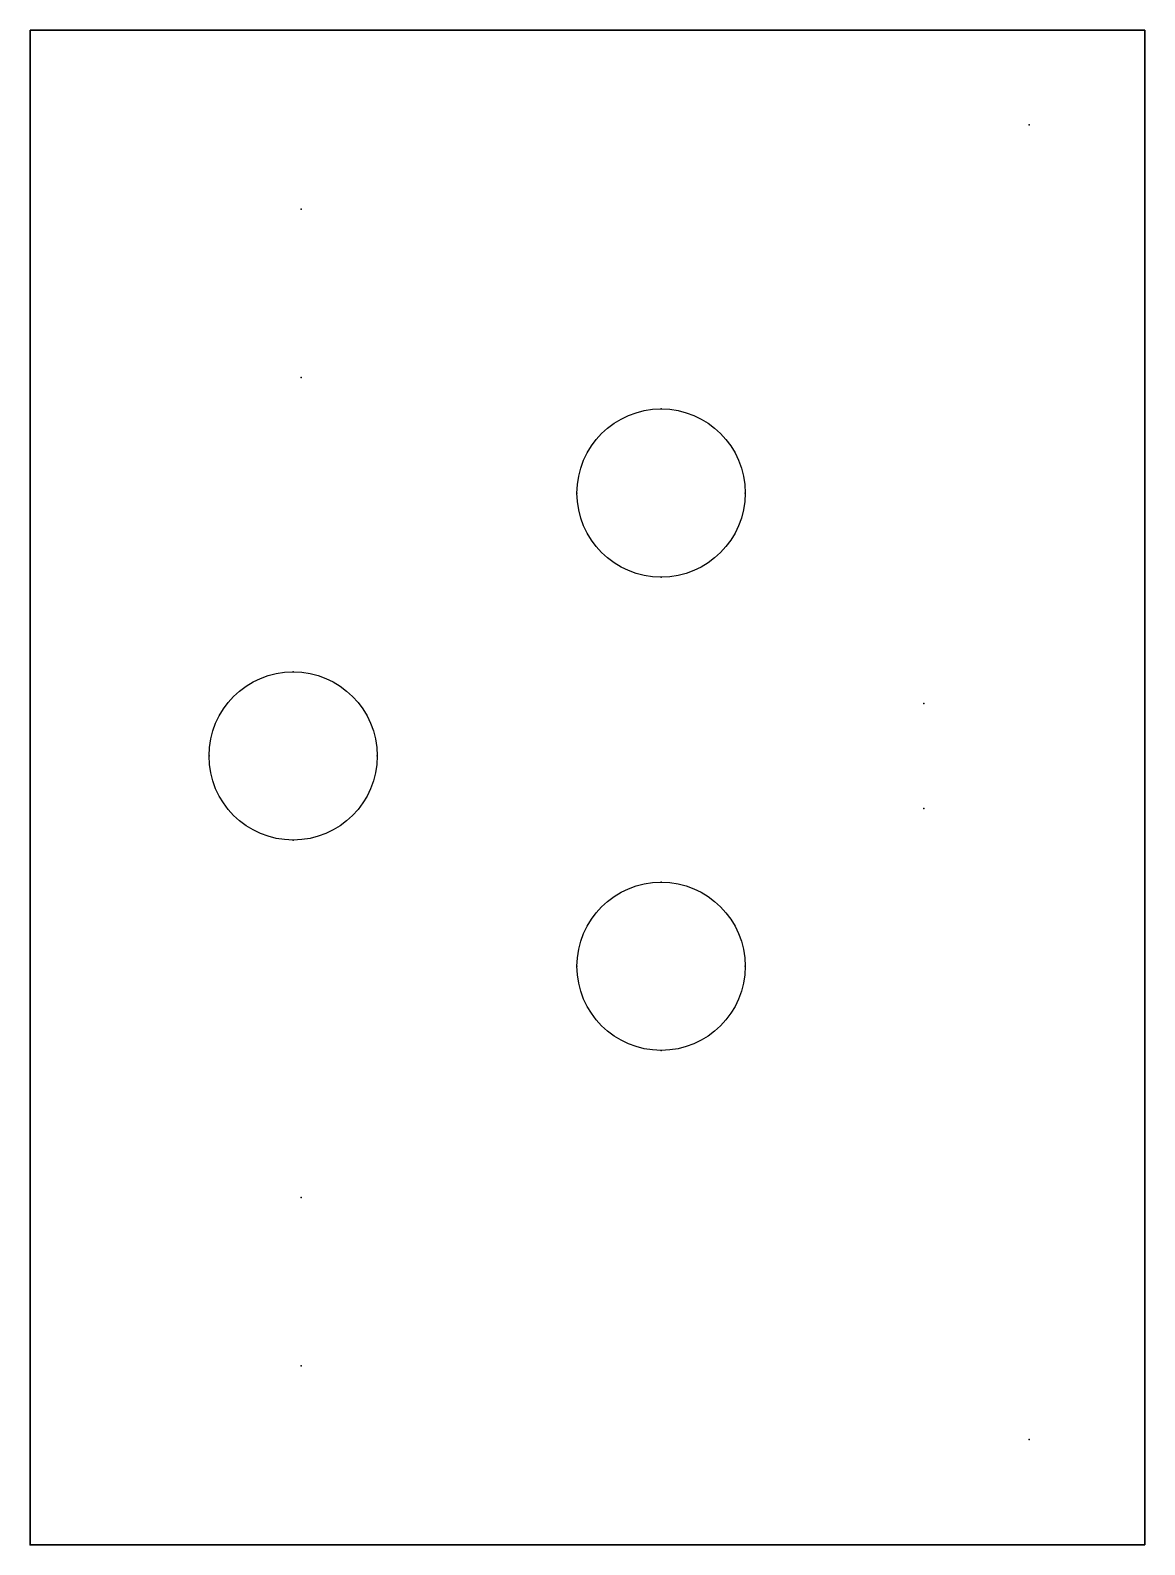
# Model space of a CAD drawing. Header units: millimetres. Extents: x 0 to 106, y 0 to 144.
import ezdxf

# ---------------------------------------------------------------- set-up
doc = ezdxf.new("R2010")
doc.units = ezdxf.units.MM
doc.header["$MEASUREMENT"] = 0
for name, color, linetype in [('板子 v3_Sketch1', 7, 'Continuous'), ('板子 v3_Sketch3', 7, 'Continuous'), ('板子 v3_Sketch4', 7, 'Continuous'), ('板子 v3_Sketch5', 7, 'Continuous'), ('板子 v3_Sketch6', 7, 'Continuous')]:
    doc.layers.add(name, color=color, linetype=linetype)

msp = doc.modelspace()

# ---------------------------------------------------------------- linework, layer by layer
at = {"layer": '板子 v3_Sketch1'}
for p, q in [((0, 144), (106, 144)), ((0, 0), (0, 144)), ((106, 144), (106, 0)), ((106, 0), (0, 0))]:
    msp.add_line(p, q, dxfattribs=at)
for p in [(25.75, 144), (25.75, 127), (25.75, 111), (25.75, 33), (25.75, 17), (0, 0)]:
    msp.add_point(p, dxfattribs=at)
at = {"layer": '板子 v3_Sketch3'}
for p, q in [((0, 144, 1.75), (0, 0, 1.75)), ((106, 144, 1.75), (0, 144, 1.75)), ((106, 0, 1.75), (106, 144, 1.75)), ((0, 0, 1.75), (106, 0, 1.75))]:
    msp.add_line(p, q, dxfattribs=at)
msp.add_point((0, 0, 1.75), dxfattribs=at)
at = {"layer": '板子 v3_Sketch4'}
for centre in [(60, 100, 1.75), (60, 55, 1.75)]:
    msp.add_circle(centre, 8, dxfattribs=at)
for p in [(60, 108, 1.75), (52, 100, 1.75), (68, 100, 1.75), (60, 92, 1.75), (85, 80, 1.75), (85, 70, 1.75), (60, 63, 1.75), (52, 55, 1.75), (68, 55, 1.75), (60, 47, 1.75), (0, 0, 1.75)]:
    msp.add_point(p, dxfattribs=at)
at = {"layer": '板子 v3_Sketch5'}
for p in [(95, 135, 1.75), (95, 10, 1.75), (0, 0, 1.75)]:
    msp.add_point(p, dxfattribs=at)
at = {"layer": '板子 v3_Sketch6'}
msp.add_circle((25, 75, 1.75), 8, dxfattribs=at)
for p in [(25, 83, 1.75), (17, 75, 1.75), (17, 75, 1.75), (33, 75, 1.75), (25, 67, 1.75), (0, 0, 1.75)]:
    msp.add_point(p, dxfattribs=at)

doc.saveas('drawing.dxf')
